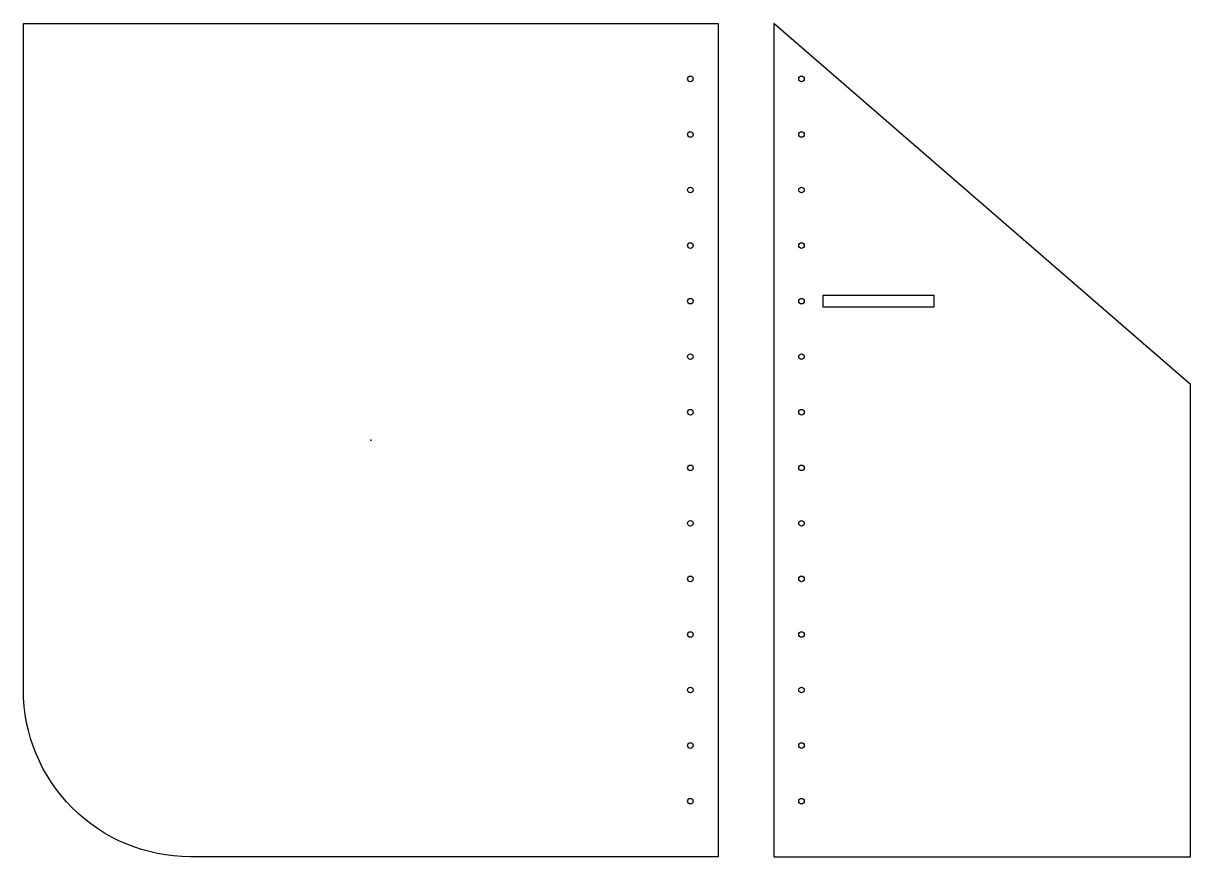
# Model space of a CAD drawing. Header units: millimetres. Extents: x -62 to 148, y -75 to 75.
import ezdxf

# ---------------------------------------------------------------- set-up
doc = ezdxf.new("R2010")
doc.units = ezdxf.units.MM
doc.layers.get('0').update_dxf_attribs({"linetype": 'CONTINUOUS'})

msp = doc.modelspace()

# ---------------------------------------------------------------- linework, layer by layer
for p, q in [((62.5, 75), (62.5, 25)), ((72.5, 75), (72.5, 25))]:
    msp.add_line(p, q)
msp.add_lwpolyline([(62.5, -75), (-32.5, -75, -0.414214), (-62.5, -45), (-62.5, 75), (62.5, 75)], format="xyb", close=True)
for points in [[(147.5, -75), (147.5, 10), (72.5, 75), (72.5, -75)], [(101.35, 24), (101.35, 26), (81.35, 26), (81.35, 24)]]:
    msp.add_lwpolyline(points, close=True)
for centre in [(57.5, 65), (77.5, 65), (57.5, 55), (77.5, 55), (57.5, 45), (77.5, 45), (57.5, 35), (77.5, 35), (57.5, 25), (77.5, 25), (57.5, 15), (77.5, 15), (57.5, 5), (77.5, 5), (57.5, -5), (77.5, -5), (57.5, -15), (77.5, -15), (57.5, -25), (77.5, -25), (57.5, -35), (77.5, -35), (57.5, -45), (77.5, -45), (57.5, -55), (77.5, -55), (57.5, -65), (77.5, -65)]:
    msp.add_circle(centre, 0.5)
msp.add_point((0, 0))
msp.add_point((0, 0))

doc.saveas('drawing.dxf')
